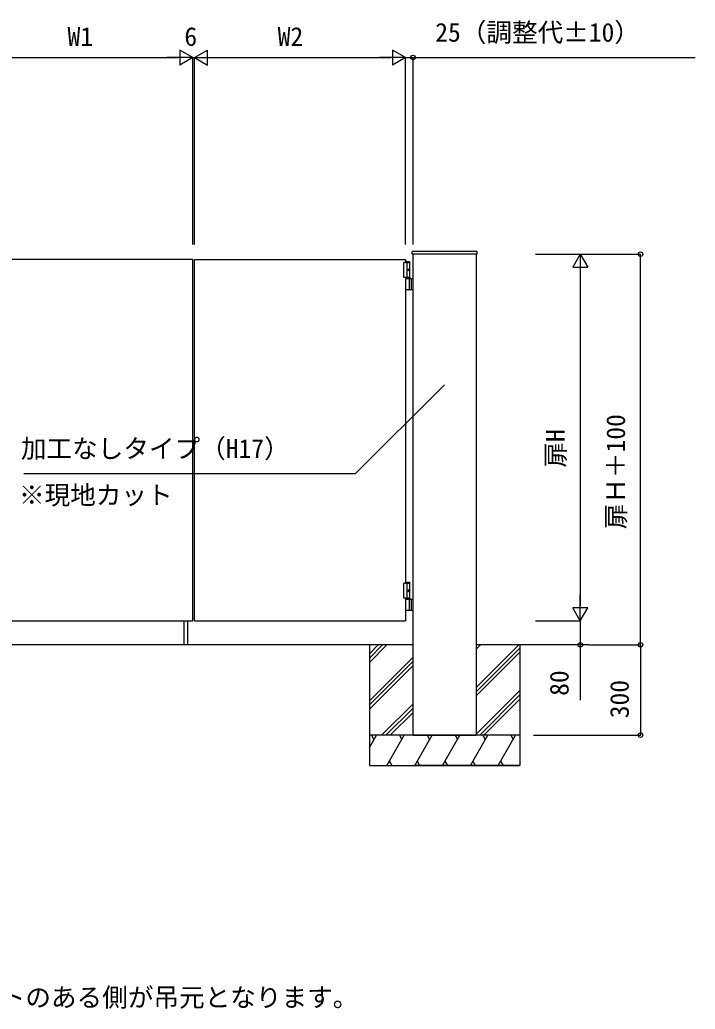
# Model space of a CAD drawing. Units: millimetres, scale not verified. Extents: x -4375 to 4375, y -6504 to 6475.
# Drawn here: x -2525 to -284, y -2523 to 762 of the extents above; entities that cross this region are included whole.
import ezdxf
from ezdxf.enums import TextEntityAlignment as Align

# ---------------------------------------------------------------- set-up
doc = ezdxf.new("R2010")
doc.units = ezdxf.units.MM
doc.header["$LTSCALE"] = 30
for name, color, linetype in [('0-1_USER1', 3, 'Continuous'), ('0-2_YKK_A1', 4, 'Continuous'), ('0-3_YKK_D', 6, 'Continuous')]:
    doc.layers.add(name, color=color, linetype=linetype)
doc.styles.add('ＭＳ ゴシック', font='')
doc.styles.get('ＭＳ ゴシック').set_extended_font_data('MS Gothic')

msp = doc.modelspace()

# ---------------------------------------------------------------- linework, layer by layer
at = {"layer": '0-2_YKK_A1'}
for p, q in [((-1223.19, -16.66), (-1222.77, -8.56)), ((-1007.14, -16.66), (-1223.19, -16.66)), ((-1220.77, -6.66), (-1009.51, -6.66)), ((-1220.14, -1313.66), (-1220.14, -16.66)), ((-1010.14, -16.66), (-1010.14, -1313.66)), ((-1007.09, -16.66), (-1007.51, -8.56)), ((-1951.14, -33.66), (-2651.14, -33.66)), ((-1951.14, -1233.66), (-1951.14, -33.66)), ((-1945.14, -33.66), (-1245.14, -33.66)), ((-1945.14, -1233.66), (-1945.14, -33.66)), ((-1230.64, -43.66), (-1250.14, -43.66)), ((-1245.14, -33.66), (-1245.14, -43.66)), ((-1245.14, -40.66), (-1231.8, -40.66)), ((-1245.14, -42.66), (-1230.64, -42.66)), ((-1245.14, -43.66), (-1230.64, -43.66)), ((-1240.14, -93.66), (-1240.14, -43.66)), ((-1230.64, -42.66), (-1231.8, -40.66)), ((-1230.64, -42.66), (-1230.64, -43.66)), ((-1230.64, -93.66), (-1230.64, -43.66)), ((-1245.14, -96.91), (-1220.14, -96.91)), ((-1245.14, -97.16), (-1245.14, -1108.66)), ((-1235.79, -93.66), (-1235.79, -96.91)), ((-1232.96, -68.24), (-1232.36, -68.24)), ((-1232.96, -69.08), (-1232.36, -69.08)), ((-1232.33, -133.41), (-1232.33, -98.41)), ((-1231.94, -66.56), (-1231.34, -66.56)), ((-1231.94, -70.76), (-1231.34, -70.76)), ((-1230.64, -93.66), (-1230.64, -96.91)), ((-1226.64, -96.91), (-1226.64, -134.91)), ((-1220.14, -134.91), (-1245.14, -134.91)), ((-1230.64, -1108.66), (-1250.14, -1108.66)), ((-1245.14, -1105.66), (-1231.8, -1105.66)), ((-1245.14, -1107.66), (-1230.64, -1107.66)), ((-1245.14, -1108.66), (-1230.64, -1108.66)), ((-1240.14, -1158.66), (-1240.14, -1108.66)), ((-1230.64, -1107.66), (-1231.8, -1105.66)), ((-1230.64, -1107.66), (-1230.64, -1108.66)), ((-1230.64, -1158.66), (-1230.64, -1108.66)), ((-1232.96, -1133.24), (-1232.36, -1133.24)), ((-1232.96, -1134.08), (-1232.36, -1134.08)), ((-1231.94, -1131.56), (-1231.34, -1131.56)), ((-1231.94, -1135.76), (-1231.34, -1135.76)), ((-1245.14, -1158.66), (-1245.14, -1233.66)), ((-1245.14, -1158.66), (-1245.14, -1233.66)), ((-1245.14, -1161.91), (-1220.14, -1161.91)), ((-1235.79, -1158.66), (-1235.79, -1161.91)), ((-1232.33, -1198.41), (-1232.33, -1163.41)), ((-1230.64, -1158.66), (-1230.64, -1161.91)), ((-1226.64, -1161.91), (-1226.64, -1199.91)), ((-1220.14, -1199.91), (-1245.14, -1199.91)), ((-2651.14, -1233.66), (-1951.14, -1233.66)), ((-1980.04, -1313.66), (-1980.04, -1233.66)), ((-1967.04, -1313.66), (-1967.04, -1233.66)), ((-1945.14, -1233.66), (-1245.14, -1233.66)), ((-1220.14, -1313.66), (-2676.14, -1313.66)), ((-1365.14, -1357.56), (-1321.24, -1313.66)), ((-1365.14, -1343.42), (-1335.38, -1313.66)), ((-1365.14, -1371.7), (-1307.1, -1313.66)), ((-1365.14, -1313.66), (-1365.14, -1713.66)), ((-1010.14, -1313.66), (-1010.14, -1613.66)), ((-635.14, -1313.66), (-1010.14, -1313.66)), ((-1010.14, -1313.69), (-1010.12, -1313.66)), ((-1010.14, -1327.83), (-995.97, -1313.66)), ((-1010.14, -1455.11), (-868.69, -1313.66)), ((-865.14, -1313.66), (-865.14, -1713.66)), ((-1010.14, -1469.25), (-865.14, -1324.25)), ((-1010.14, -1483.39), (-865.14, -1338.39)), ((-1365.14, -1498.98), (-1220.14, -1353.98)), ((-1365.14, -1513.12), (-1220.14, -1368.12)), ((-1365.14, -1527.27), (-1220.14, -1382.27)), ((-1010.14, -1610.67), (-865.14, -1465.67)), ((-1324.26, -1613.66), (-1220.14, -1509.55)), ((-998.99, -1613.66), (-865.14, -1479.81)), ((-984.85, -1613.66), (-865.14, -1493.96)), ((-1310.12, -1613.66), (-1220.14, -1523.69)), ((-1295.97, -1613.66), (-1220.14, -1537.83)), ((-865.14, -1613.66), (-1365.14, -1613.66)), ((-1365.14, -1654.33), (-1341.66, -1613.66)), ((-1357.88, -1613.66), (-1349.77, -1627.7)), ((-1307.02, -1713.66), (-1249.29, -1613.66)), ((-1265.5, -1613.66), (-1257.39, -1627.7)), ((-1220.14, -1613.66), (-1010.14, -1613.66)), ((-866.14, -1613.66), (-1216.14, -1613.66)), ((-1214.64, -1713.66), (-1156.91, -1613.66)), ((-1173.12, -1613.66), (-1165.02, -1627.7)), ((-1122.27, -1713.66), (-1064.53, -1613.66)), ((-1080.75, -1613.66), (-1072.64, -1627.7)), ((-1029.89, -1713.66), (-972.16, -1613.66)), ((-988.37, -1613.66), (-980.26, -1627.7)), ((-937.52, -1713.66), (-879.78, -1613.66)), ((-896, -1613.66), (-887.89, -1627.7)), ((-1298.91, -1699.62), (-1290.81, -1713.66)), ((-1206.54, -1699.62), (-1198.43, -1713.66)), ((-1114.16, -1699.62), (-1106.05, -1713.66)), ((-1021.79, -1699.62), (-1013.68, -1713.66)), ((-929.41, -1699.62), (-921.3, -1713.66)), ((-1365.14, -1713.66), (-865.14, -1713.66)), ((-866.14, -1713.66), (-1216.14, -1713.66))]:
    msp.add_line(p, q, dxfattribs=at)
for points in [[(-1230.64, -93.66), (-1250.14, -93.66), (-1250.14, -43.66)], [(-1231.82, -67.4), (-1231.82, -67.56), (-1231.84, -67.72), (-1231.89, -67.87), (-1231.95, -67.99), (-1232.04, -68.1), (-1232.14, -68.17), (-1232.25, -68.22), (-1232.36, -68.24)], [(-1232.36, -69.08), (-1232.25, -69.09), (-1232.14, -69.14), (-1232.04, -69.22), (-1231.95, -69.32), (-1231.89, -69.45), (-1231.84, -69.6), (-1231.82, -69.75), (-1231.82, -69.92)], [(-1230.85, -68.15), (-1230.91, -68.1), (-1231.01, -67.99), (-1231.09, -67.87), (-1231.16, -67.72), (-1231.2, -67.56), (-1231.23, -67.4)], [(-1231.23, -69.92), (-1231.2, -69.75), (-1231.16, -69.6), (-1231.09, -69.45), (-1231.01, -69.32), (-1230.91, -69.22), (-1230.85, -69.17)], [(-1230.64, -1158.66), (-1250.14, -1158.66), (-1250.14, -1108.66)], [(-1231.82, -1132.4), (-1231.82, -1132.56), (-1231.84, -1132.72), (-1231.89, -1132.87), (-1231.95, -1132.99), (-1232.04, -1133.1), (-1232.14, -1133.17), (-1232.25, -1133.22), (-1232.36, -1133.24)], [(-1232.36, -1134.08), (-1232.25, -1134.09), (-1232.14, -1134.14), (-1232.04, -1134.22), (-1231.95, -1134.32), (-1231.89, -1134.45), (-1231.84, -1134.6), (-1231.82, -1134.75), (-1231.82, -1134.92)], [(-1230.85, -1133.15), (-1230.91, -1133.1), (-1231.01, -1132.99), (-1231.09, -1132.87), (-1231.16, -1132.72), (-1231.2, -1132.56), (-1231.23, -1132.4)], [(-1231.23, -1134.92), (-1231.2, -1134.75), (-1231.16, -1134.6), (-1231.09, -1134.45), (-1231.01, -1134.32), (-1230.91, -1134.22), (-1230.85, -1134.17)], [(-1010.14, -1613.66), (-1220.14, -1613.66), (-1220.14, -1313.66)]]:
    msp.add_lwpolyline(points, dxfattribs=at)
for centre, radius, start, end in [((-1220.77, -8.66), 2, 90, 177), ((-1009.51, -8.66), 2, 3, 90), ((-1233.83, -98.41), 1.5, 360, 90), ((-1233.83, -133.41), 1.5, 270, 360), ((-1233.83, -1163.41), 1.5, 360, 90), ((-1233.83, -1198.41), 1.5, 270, 360)]:
    msp.add_arc(centre, radius, start, end, dxfattribs=at)
for centre in [(-1233.3, -68.66), (-1233.3, -1133.66)]:
    msp.add_ellipse(centre, major_axis=(0, 3.5), ratio=0.707107, dxfattribs=at)
for centre, start_param, end_param in [((-1239.31, -68.66), 4.6657054, 4.7590726), ((-1238.12, -68.66), 4.8528504, 4.9478932), ((-1238.12, -68.66), 4.4768847, 4.5719276), ((-1237.53, -68.66), 4.8528504, 4.9478932), ((-1237.53, -68.66), 4.4768847, 4.5719276), ((-1239.31, -1133.66), 4.6657054, 4.7590726), ((-1238.12, -1133.66), 4.8528504, 4.9478932), ((-1238.12, -1133.66), 4.4768847, 4.5719276), ((-1237.53, -1133.66), 4.8528504, 4.9478932), ((-1237.53, -1133.66), 4.4768847, 4.5719276)]:
    msp.add_ellipse(centre, major_axis=(0, 9), ratio=0.707107, start_param=start_param, end_param=end_param, dxfattribs=at)
at = {"layer": '0-3_YKK_D'}
for p, q in [((-1951.14, 636.34), (-1994.44, 661.34)), ((-1994.44, 661.34), (-1994.44, 611.34)), ((-1945.14, 636.34), (-1901.84, 661.34)), ((-1901.84, 611.34), (-1901.84, 661.34)), ((-1245.14, 636.34), (-1288.44, 661.34)), ((-1288.44, 661.34), (-1288.44, 611.34)), ((-2601.14, 636.34), (-2001.14, 636.34)), ((-1951.14, 636.34), (-2037.74, 636.34)), ((-1951.14, 636.34), (-1994.44, 611.34)), ((-1951.14, 636.34), (-1981.14, 636.34)), ((-1951.14, 16.23), (-1951.14, 637.34)), ((-1951.14, 494.34), (-1951.14, 637.34)), ((-1951.14, 636.34), (-1945.14, 636.34)), ((-1945.14, 16.23), (-1945.14, 637.34)), ((-1945.14, 16.23), (-1945.14, 637.34)), ((-1945.14, 636.34), (-1915.14, 636.34)), ((-1945.14, 636.34), (-1901.84, 611.34)), ((-1945.14, 636.34), (-1858.54, 636.34)), ((-1895.14, 636.34), (-1295.14, 636.34)), ((-1245.14, 636.34), (-1331.74, 636.34)), ((-1245.14, 636.34), (-1288.44, 611.34)), ((-1245.14, 636.34), (-1275.14, 636.34)), ((-1245.14, 16.23), (-1245.14, 637.34)), ((-1245.14, 16.23), (-1245.14, 637.34)), ((-1245.14, 636.34), (-1220.14, 636.34)), ((-1220.14, 16.23), (-1220.14, 637.34)), ((-1220.14, 636.34), (-283.66, 636.34)), ((-814.14, -16.66), (-664.14, -16.66)), ((-814.14, -16.66), (-464.14, -16.66)), ((-665.14, -16.66), (-690.14, -59.96)), ((-665.14, -16.66), (-640.14, -59.96)), ((-665.14, -16.66), (-665.14, -103.27)), ((-465.14, -1313.66), (-465.14, -16.66)), ((-690.14, -59.96), (-640.14, -59.96)), ((-665.14, -66.66), (-665.14, -1183.66)), ((-665.14, -1233.66), (-665.14, -1147.06)), ((-665.14, -1233.66), (-690.14, -1190.36)), ((-640.14, -1190.36), (-690.14, -1190.36)), ((-665.14, -1233.66), (-640.14, -1190.36)), ((-814.14, -1233.66), (-664.14, -1233.66)), ((-814.14, -1233.66), (-664.14, -1233.66)), ((-634.14, -1313.66), (-464.14, -1313.66)), ((-634.14, -1313.66), (-464.14, -1313.66)), ((-465.14, -1313.66), (-465.14, -1613.66)), ((-820.74, -1613.66), (-464.14, -1613.66))]:
    msp.add_line(p, q, dxfattribs=at)
for points in [[(-1116.11, -449.73), (-1411.67, -745.29), (-2511.84, -745.29)], [(-665.14, -1233.66), (-665.14, -1313.66), (-665.14, -1497.16)]]:
    msp.add_lwpolyline(points, dxfattribs=at)
for centre in [(-1220.14, 636.34), (-465.14, -16.66), (-665.14, -1313.66), (-465.14, -1313.66), (-465.14, -1313.66), (-465.14, -1613.66)]:
    msp.add_circle(centre, 7.5, dxfattribs=at)

# ---------------------------------------------------------------- texts
at = {"layer": '0-1_USER1', "style": 'ＭＳ ゴシック'}
msp.add_text('（注1）片開きでは、必ずポストのある側が吊元となります。', height=62.32, dxfattribs=at).set_placement((-3739.22, -2533.91), align=Align.BOTTOM_LEFT)
at = {"layer": '0-3_YKK_D', "style": 'ＭＳ ゴシック'}
for s, p in [('25（調整代±10）', (-1146.42, 670.34)), ('W1', (-2366.82, 656.34)), ('6', (-1979.05, 656.34)), ('W2', (-1669.27, 656.34)), ('加工なしタイプ（H17）', (-2521.7, -711.67)), ('※現地カット', (-2527.98, -865.89))]:
    msp.add_text(s, height=62.32, dxfattribs=at).set_placement(p, align=Align.BOTTOM_LEFT)
for s, p in [('扉Ｈ＋100', (-497.7, -929.82)), ('扉H', (-697.7, -725.13)), ('80', (-685.14, -1482.95)), ('300', (-485.14, -1557.36))]:
    msp.add_text(s, height=62.32, rotation=90, dxfattribs=at).set_placement(p, align=Align.BOTTOM_LEFT)

doc.saveas('drawing.dxf')
